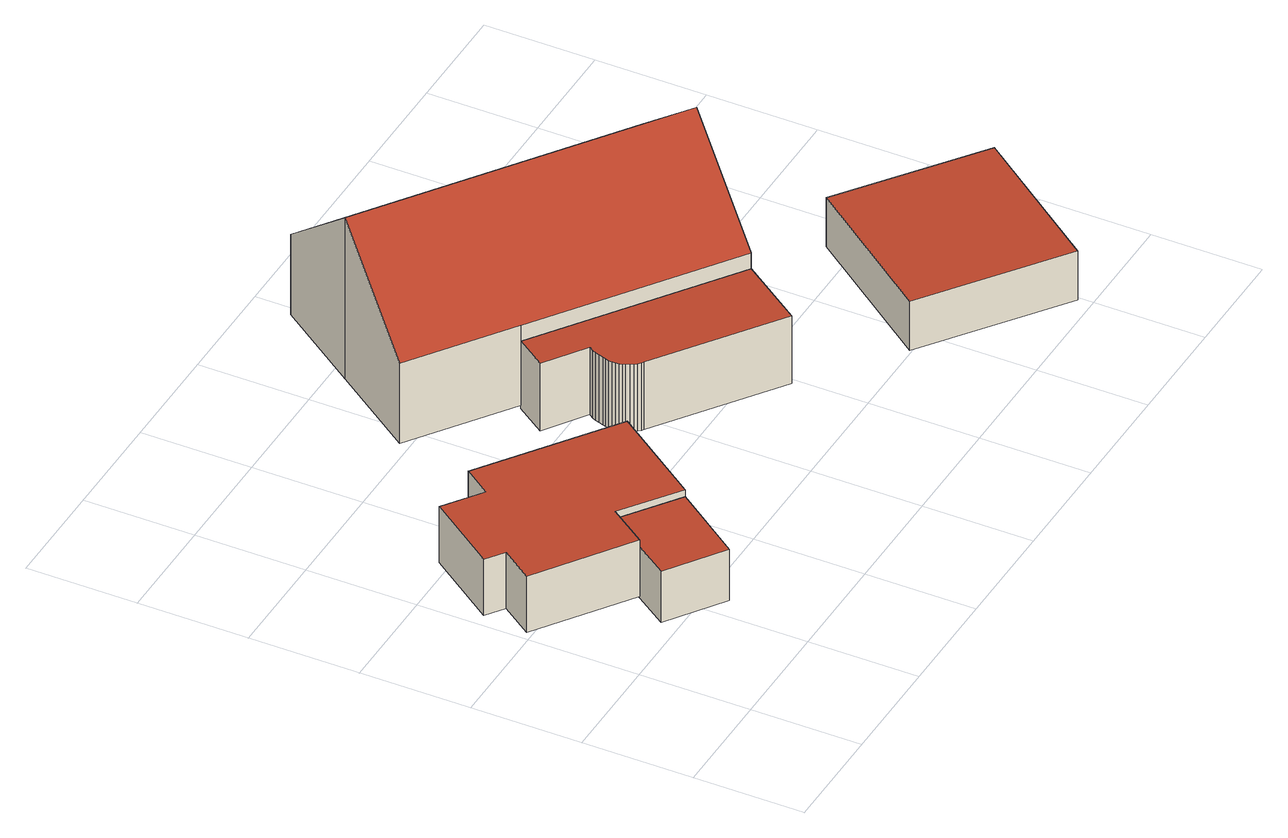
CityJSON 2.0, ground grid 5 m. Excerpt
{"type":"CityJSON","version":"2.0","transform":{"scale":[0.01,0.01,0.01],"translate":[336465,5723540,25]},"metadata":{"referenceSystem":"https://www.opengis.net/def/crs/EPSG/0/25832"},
"CityObjects":{
"building1":{"type":"Building","attributes":{"Geometrietyp2DReferenz":"3000","Gemeindeschluessel":"05170048","function":"51009_1611","roofType":"1000","measuredHeight":2.57},"geometry":[{"type":"Solid","lod":"2","boundaries":[[[[0,1,2,3]],[[4,5,1,0]],[[6,7,5,4]],[[8,9,7,6]],[[3,2,9,8]],[[6,4,0,3,8]],[[1,5,7,9,2]]]],"semantics":{"surfaces":[{"type":"WallSurface"},{"type":"RoofSurface"},{"type":"GroundSurface"}],"values":[[0,0,0,0,0,1,2]]}}]},
"building2":{"type":"Building","attributes":{"Geometrietyp2DReferenz":"3000","Gemeindeschluessel":"05170048","function":"31001_1313","roofType":"1000","measuredHeight":2.82},"address":[{"country":"Germany","locality":"Wesel","thoroughfareNumber":"24","thoroughfareName":"Fabrikstraße"}],"geometry":[{"type":"Solid","lod":"2","boundaries":[[[[10,11,12,13]],[[14,15,11,10]],[[16,17,15,14]],[[18,19,17,16]],[[20,21,19,18]],[[22,23,21,20]],[[24,25,23,22]],[[26,27,25,24]],[[28,29,27,26]],[[30,31,29,28]],[[13,12,31,30]],[[28,26,24,22,20,18,16,14,10,13,30]],[[11,15,17,19,21,23,25,27,29,31,12]]]],"semantics":{"surfaces":[{"type":"WallSurface"},{"type":"RoofSurface"},{"type":"GroundSurface"}],"values":[[0,0,0,0,0,0,0,0,0,0,0,1,2]]}}]},
"building3":{"type":"Building","attributes":{"Gemeindeschluessel":"05170048","Geometrietyp2DReferenz":"3000","function":"31001_1010"},"address":[{"country":"Germany","locality":"Wesel","thoroughfareNumber":"24","thoroughfareName":"Fabrikstraße"}],"children":["building3-1","building3-2"]},
"building3-1":{"type":"BuildingPart","attributes":{"roofType":"3100","measuredHeight":8.13},"parents":["building3"],"geometry":[{"type":"MultiSurface","lod":"2","boundaries":[[[32,33,34,35]],[[36,37,33,32]],[[38,39,37,36]],[[40,41,39,38]],[[42,43,41,40]],[[44,45,43,42]],[[32,35,44,42,36]],[[40,38,36,42]],[[33,37,39,41,43,45,34]],[[44,35,46,47]],[[34,45,47,46]]],"semantics":{"surfaces":[{"type":"WallSurface"},{"type":"RoofSurface"},{"type":"GroundSurface"},{"type":"ClosureSurface"}],"values":[0,0,0,0,0,0,1,1,2,0,3]}}]},
"building3-2":{"type":"BuildingPart","attributes":{"roofType":"1000","measuredHeight":3.4},"address":[{"country":"Germany","locality":"Wesel","thoroughfareNumber":"24","thoroughfareName":"Fabrikstraße"}],"parents":["building3"],"geometry":[{"type":"MultiSurface","lod":"2","boundaries":[[[48,49,50,47]],[[51,52,49,48]],[[53,54,52,51]],[[55,56,54,53]],[[57,58,56,55]],[[59,60,58,57]],[[61,62,60,59]],[[63,64,62,61]],[[65,66,64,63]],[[67,68,66,65]],[[69,70,68,67]],[[71,72,70,69]],[[73,74,72,71]],[[75,76,74,73]],[[77,78,76,75]],[[79,80,78,77]],[[81,82,80,79]],[[83,84,82,81]],[[85,86,84,83]],[[87,88,86,85]],[[89,90,88,87]],[[46,91,90,89]],[[87,85,83,81,79,77,75,73,71,69,67,65,63,61,59,57,55,53,51,48,47,46,89]],[[50,49,52,54,56,58,60,62,64,66,68,70,72,74,76,78,80,82,84,86,88,90,91]],[[34,45,50,91]],[[46,47,45,34]]],"semantics":{"surfaces":[{"type":"WallSurface"},{"type":"RoofSurface"},{"type":"GroundSurface"},{"type":"ClosureSurface"}],"values":[0,0,0,0,0,0,0,0,0,0,0,0,0,0,0,0,0,0,0,0,0,0,1,2,0,3]}}]},
"building4":{"type":"Building","attributes":{"Geometrietyp2DReferenz":"3000","Gemeindeschluessel":"05170048","function":"31001_2463","roofType":"1000","measuredHeight":2.47},"address":[{"country":"Germany","locality":"Wesel","thoroughfareNumber":"24","thoroughfareName":"Fabrikstraße"}],"geometry":[{"type":"Solid","lod":"2","boundaries":[[[[92,93,94,95]],[[96,97,93,92]],[[98,99,97,96]],[[95,94,99,98]],[[96,92,95,98]],[[93,97,99,94]]]],"semantics":{"surfaces":[{"type":"WallSurface"},{"type":"RoofSurface"},{"type":"GroundSurface"}],"values":[[0,0,0,0,1,2]]}}]}
},
"vertices":[
[581,393,305],[581,393,48],[808,709,48],[808,709,305],[327,570,305],[327,570,48],[432,720,305],[432,720,48],[553,892,305],[553,892,48],
[520,1536,339],[520,1536,56],[432,1413,56],[432,1413,339],[533,1527,339],[533,1527,56],[1102,1121,339],[1102,1121,56],[808,709,339],[808,709,56],[553,892,339],[553,892,56],[432,720,339],[432,720,56],[15,1013,339],[15,1013,56],[116,1158,339],[116,1158,56],[34,1217,339],[34,1217,56],[261,1534,339],[261,1534,56],
[853,2016,486],[853,2016,81],[1296,1700,81],[1296,1700,486],[1129,2403,894],[1129,2403,81],[1406,2790,486],[1406,2790,81],[2692,1872,486],[2692,1872,81],[2416,1485,894],[2416,1485,81],[2140,1098,486],[2140,1098,81],[1296,1700,406],[2140,1098,406],
[1939,812,406],[1939,812,66],[2140,1098,66],[1401,1197,406],[1401,1197,66],[1391,1204,406],[1391,1204,66],[1378,1216,406],[1378,1216,66],[1368,1227,406],[1368,1227,66],[1360,1240,406],[1360,1240,66],[1352,1255,406],[1352,1255,66],[1348,1267,406],[1348,1267,66],[1344,1280,406],[1344,1280,66],[1342,1296,406],[1342,1296,66],[1342,1312,406],[1342,1312,66],[1343,1327,406],[1343,1327,66],[1347,1343,406],[1347,1343,66],[1351,1356,406],[1351,1356,66],[1352,1358,406],[1352,1358,66],[1358,1379,406],[1358,1379,66],[1365,1397,406],[1365,1397,66],[1374,1415,406],[1374,1415,66],[1386,1434,406],[1386,1434,66],[1387,1436,406],[1387,1436,66],[1202,1563,406],[1202,1563,66],[1296,1700,66],
[3438,672,278],[3438,672,31],[2839,1119,31],[2839,1119,278],[2987,66,278],[2987,66,31],[2387,511,278],[2387,511,31]
]}
